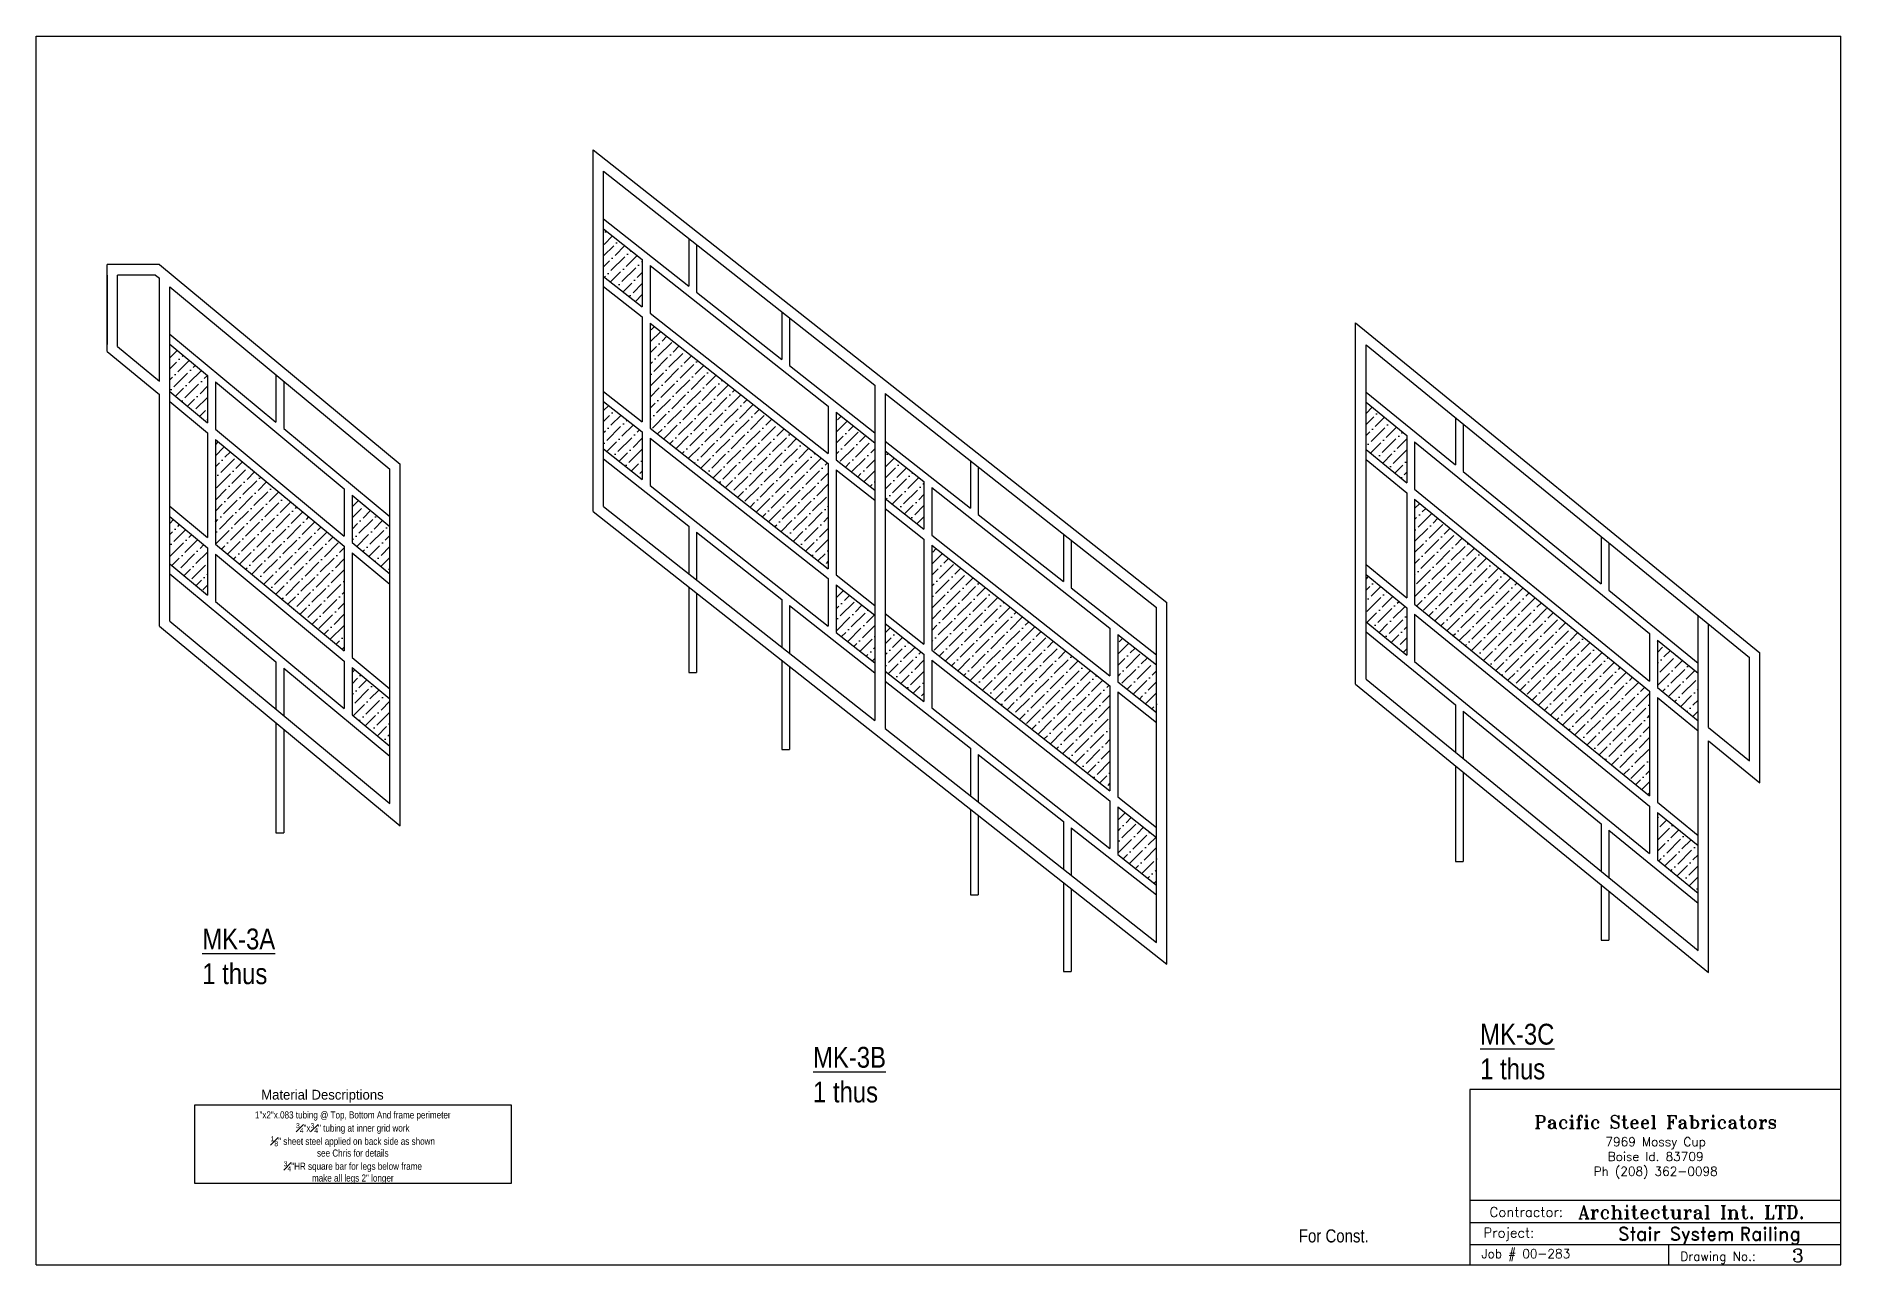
# Paper-space layout 'Sheet 3' of a CAD drawing. Extents: x 0 to 34.5, y 0 to 23.5.
# The model-space entities are those that its viewports show. They can reach past a viewport. Long polylines and large blocks are cut down to what shows.
import ezdxf

# ---------------------------------------------------------------- set-up
doc = ezdxf.new("R2010")
doc.units = 0
doc.header["$LTSCALE"] = 2
doc.header["$MEASUREMENT"] = 0
for name, color, linetype in [('BORDERS', 5, 'CONTINUOUS'), ('STAIRTREADS', 6, 'CONTINUOUS'), ('TEXT', 250, 'CONTINUOUS'), ('TITLE', 4, 'CONTINUOUS')]:
    doc.layers.add(name, color=color, linetype=linetype)
doc.layers.add('Stair_dimentions', color=5, linetype='CONTINUOUS', lineweight=15)
doc.styles.add('ARCHENT', font='technical.ttf')
pattern_1 = [(45, (-1422.56395, -1958.4989), (0.39774756, 1.45840774), [1.875, -0.375, 0, -0.375])]
pattern_2 = [(45, (-1451.6877, -2029.751), (0.39774756, 1.45840774), [1.875, -0.375, 0, -0.375])]

msp = doc.modelspace()

# ---------------------------------------------------------------- hatches: boundary and pattern name
at = {"layer": 'STAIRTREADS', "linetype": 'Continuous'}
h = msp.add_hatch(dxfattribs=at)
h.set_pattern_fill('ANSI36', color=5, scale=6, style=0)
h.set_pattern_definition([(45, (-1463.9589, -1969.929), (0.39774756, 1.45840774), [1.875, -0.375, 0, -0.375])])
h.paths.add_polyline_path([(1262.82502, -1277.29581), (1259.11147, -1274.36558), (1259.11147, -1278.93253), (1262.82502, -1281.86276)])
h.paths.add_polyline_path([(1285.14272, -1294.90598), (1281.42918, -1291.97575), (1281.42918, -1296.5427), (1285.14272, -1299.47293)])
h.paths.add_polyline_path([(1285.14272, -1311.47293), (1281.42918, -1308.5427), (1281.42918, -1313.10965), (1285.14272, -1316.03988)])
h.paths.add_polyline_path([(1262.82502, -1293.86276), (1259.11147, -1290.93253), (1259.11147, -1295.49948), (1262.82502, -1298.42971)])
h.paths.add_polyline_path([(1263.57502, -1283.40993), (1263.57502, -1293.4992), (1280.67918, -1306.99553), (1280.67918, -1296.90627)])
h = msp.add_hatch(dxfattribs=at)
h.set_pattern_fill('ANSI36', color=5, scale=6, style=0)
h.set_pattern_definition(pattern_2)
h.paths.add_polyline_path([(1217.47643, -1285.44106), (1217.47643, -1289.97969), (1221.10143, -1292.98514), (1221.10143, -1288.44651)])
h.paths.add_polyline_path([(1238.60143, -1307.49419), (1238.60143, -1302.95556), (1234.97643, -1299.95011), (1234.97643, -1304.48874)])
h.paths.add_polyline_path([(1238.60143, -1324.03282), (1238.60143, -1319.49419), (1234.97643, -1316.48874), (1234.97643, -1321.02737)])
h.paths.add_polyline_path([(1217.47643, -1301.97969), (1217.47643, -1306.51833), (1221.10143, -1309.52377), (1221.10143, -1304.98514)])
h = msp.add_hatch(dxfattribs=at)
h.set_pattern_fill('ANSI36', color=5, scale=6, style=0)
h.set_pattern_definition(pattern_1)
h.paths.add_polyline_path([(1332.28769, -1291.00822), (1332.28769, -1295.55568), (1336.1984, -1298.7497), (1336.1984, -1294.20224)])
h = msp.add_hatch(dxfattribs=at)
h.set_pattern_fill('ANSI36', color=5, scale=6, style=0)
h.set_pattern_definition(pattern_2)
h.paths.add_polyline_path([(1221.85143, -1294.5812), (1221.85143, -1304.63271), (1234.22643, -1314.89268), (1234.22643, -1304.84117)])
h = msp.add_hatch(dxfattribs=at)
h.set_pattern_fill('ANSI36', color=5, scale=6, style=0)
h.set_pattern_definition([(45, (-1436.9277, -1991.2585), (0.39774756, 1.45840774), [1.875, -0.375, 0, -0.375])])
h.paths.add_polyline_path([(1286.14272, -1295.69505), (1286.14272, -1300.262), (1289.85627, -1303.19223), (1289.85627, -1298.62529)])
h.paths.add_polyline_path([(1312.17397, -1320.8024), (1312.17397, -1316.23546), (1308.46043, -1313.30522), (1308.46043, -1317.87217)])
h.paths.add_polyline_path([(1312.17397, -1337.36935), (1312.17397, -1332.8024), (1308.46043, -1329.87217), (1308.46043, -1334.43912)])
h.paths.add_polyline_path([(1286.14272, -1312.262), (1286.14272, -1316.82895), (1289.85627, -1319.75918), (1289.85627, -1315.19223)])
h.paths.add_polyline_path([(1290.60627, -1314.82867), (1307.71043, -1328.325), (1307.71043, -1318.23574), (1290.60627, -1304.7394)])
h = msp.add_hatch(dxfattribs=at)
h.set_pattern_fill('ANSI36', color=5, scale=6, style=0)
h.set_pattern_definition(pattern_1)
h.paths.add_polyline_path([(1336.9484, -1310.39389), (1359.50198, -1328.81424), (1359.50198, -1323.29842), (1359.50198, -1318.75096), (1336.9484, -1300.33061), (1336.9484, -1304.87807)])
h = msp.add_hatch(dxfattribs=at)
h.set_pattern_fill('ANSI36', color=5, scale=6, style=0)
h.set_pattern_definition(pattern_1)
h.paths.add_polyline_path([(1332.28769, -1307.55568), (1332.28769, -1312.10314), (1336.1984, -1315.29716), (1336.1984, -1310.7497)])
h = msp.add_hatch(dxfattribs=at)
h.set_pattern_fill('ANSI36', color=5, scale=6, style=0)
h.set_pattern_definition(pattern_1)
h.paths.add_polyline_path([(1364.16269, -1321.58917), (1364.16269, -1317.04171), (1360.25198, -1313.84769), (1360.25198, -1318.39515)])
h = msp.add_hatch(dxfattribs=at)
h.set_pattern_fill('ANSI36', color=5, scale=6, style=0)
h.set_pattern_definition(pattern_1)
h.paths.add_polyline_path([(1364.16269, -1333.58917), (1360.25198, -1330.39515), (1360.25198, -1334.94261), (1364.16269, -1338.13663)])

# ---------------------------------------------------------------- linework, layer by layer
at = {"layer": 'STAIRTREADS', "color": 5, "linetype": 'Continuous'}
for p, q in [((1258.11147, -1301.50655), (1258.11147, -1266.78037)), ((1258.11147, -1266.78037), (1313.17397, -1310.22838)), ((1259.11147, -1301.02179), (1259.11147, -1268.84326)), ((1259.11147, -1268.84326), (1285.14272, -1289.38367)), ((1259.11147, -1273.41021), (1267.28856, -1279.86248)), ((1259.11147, -1274.36558), (1262.82502, -1277.29581)), ((1267.28856, -1275.29553), (1267.28856, -1279.86248)), ((1268.03856, -1275.88733), (1268.03856, -1280.45428)), ((1216.47643, -1277.8001), (1211.47643, -1277.8001)), ((1211.47643, -1286.14178), (1211.47643, -1277.8001)), ((1216.47643, -1277.8001), (1239.60143, -1296.97277)), ((1262.82502, -1277.29581), (1262.82502, -1281.86276)), ((1263.57502, -1277.88761), (1263.57502, -1282.45456)), ((1263.57502, -1277.88761), (1280.67918, -1291.38395)), ((1211.47643, -1278.8001), (1211.47643, -1285.46682)), ((1216.1158, -1278.8001), (1212.47643, -1278.8001)), ((1212.47643, -1285.67188), (1212.47643, -1278.8001)), ((1216.1158, -1278.8001), (1216.47643, -1279.0991)), ((1216.47643, -1288.98823), (1216.47643, -1279.0991)), ((1217.47643, -1312.0312), (1217.47643, -1279.92819)), ((1217.47643, -1279.92819), (1238.60143, -1297.44268)), ((1259.11147, -1278.93253), (1262.82502, -1281.86276)), ((1259.11147, -1279.8879), (1262.82502, -1282.81813)), ((1268.03856, -1280.45428), (1276.21564, -1286.90655)), ((1262.82502, -1282.81813), (1262.82502, -1292.9074)), ((1263.57502, -1282.45456), (1280.67918, -1295.9509)), ((1263.57502, -1283.40993), (1280.67918, -1296.90627)), ((1263.57502, -1283.40993), (1263.57502, -1293.4992)), ((1276.21564, -1282.3396), (1276.21564, -1286.90655)), ((1276.96564, -1282.9314), (1276.96564, -1287.49835)), ((1331.28769, -1318.09337), (1331.28769, -1283.38451)), ((1331.28769, -1283.38451), (1370.0734, -1315.06225)), ((1217.47643, -1284.46682), (1227.66393, -1292.91316)), ((1211.47643, -1286.14178), (1216.47643, -1290.28723)), ((1212.47643, -1285.67188), (1216.47643, -1288.98823)), ((1217.47643, -1285.44106), (1221.10143, -1288.44651)), ((1332.28769, -1317.61896), (1332.28769, -1285.4924)), ((1332.28769, -1285.4924), (1369.0734, -1315.53666)), ((1221.10143, -1288.44651), (1221.10143, -1292.98514)), ((1227.66393, -1288.37453), (1227.66393, -1292.91316)), ((1276.96564, -1287.49835), (1285.14272, -1293.95062)), ((1216.47643, -1312.50111), (1216.47643, -1290.28723)), ((1217.47643, -1289.97969), (1221.10143, -1292.98514)), ((1221.85143, -1289.06833), (1221.85143, -1293.60696)), ((1221.85143, -1289.06833), (1234.22643, -1299.32829)), ((1228.41393, -1288.99634), (1228.41393, -1293.53497)), ((1259.11147, -1289.97716), (1262.82502, -1292.9074)), ((1285.14272, -1289.38367), (1285.14272, -1321.5622)), ((1286.14272, -1290.17274), (1286.14272, -1322.35126)), ((1286.14272, -1290.17274), (1312.17397, -1310.71314)), ((1332.28769, -1290.03986), (1340.85912, -1297.04046)), ((1217.47643, -1290.95394), (1221.10143, -1293.95939)), ((1259.11147, -1290.93253), (1262.82502, -1293.86276)), ((1280.67918, -1291.38395), (1280.67918, -1295.9509)), ((1281.42918, -1291.97575), (1281.42918, -1296.5427)), ((1281.42918, -1291.97575), (1285.14272, -1294.90598)), ((1332.28769, -1291.00822), (1336.1984, -1294.20224)), ((1221.85143, -1293.60696), (1234.22643, -1303.86693)), ((1228.41393, -1293.53497), (1238.60143, -1301.98131)), ((1262.82502, -1293.86276), (1262.82502, -1298.42971)), ((1263.57502, -1293.4992), (1280.67918, -1306.99553)), ((1340.85912, -1292.493), (1340.85912, -1297.04046)), ((1341.60912, -1293.10555), (1341.60912, -1297.65301)), ((1221.10143, -1293.95939), (1221.10143, -1304.01089)), ((1221.85143, -1294.5812), (1234.22643, -1304.84117)), ((1221.85143, -1294.5812), (1221.85143, -1304.63271)), ((1259.11147, -1295.49948), (1262.82502, -1298.42971)), ((1263.57502, -1294.45456), (1263.57502, -1299.02151)), ((1263.57502, -1294.45456), (1280.67918, -1307.9509)), ((1286.14272, -1294.73968), (1294.31981, -1301.19195)), ((1332.28769, -1295.55568), (1336.1984, -1298.7497)), ((1336.1984, -1294.20224), (1336.1984, -1298.7497)), ((1336.9484, -1294.81479), (1336.9484, -1299.36225)), ((1336.9484, -1294.81479), (1359.50198, -1313.23514)), ((1239.60143, -1331.67378), (1239.60143, -1296.97277)), ((1259.11147, -1296.45485), (1267.28856, -1302.90711)), ((1280.67918, -1296.90627), (1280.67918, -1306.99553)), ((1281.42918, -1296.5427), (1285.14272, -1299.47293)), ((1286.14272, -1295.69505), (1289.85627, -1298.62529)), ((1294.31981, -1296.625), (1294.31981, -1301.19195)), ((1295.06981, -1297.2168), (1295.06981, -1301.78375)), ((1332.28769, -1296.52404), (1336.1984, -1299.71806)), ((1238.60143, -1329.54569), (1238.60143, -1297.44268)), ((1263.57502, -1299.02151), (1280.67918, -1312.51785)), ((1281.42918, -1297.49807), (1285.14272, -1300.4283)), ((1281.42918, -1297.49807), (1281.42918, -1307.58733)), ((1289.85627, -1298.62529), (1289.85627, -1303.19223)), ((1341.60912, -1297.65301), (1354.84126, -1308.4602)), ((1234.22643, -1299.32829), (1234.22643, -1303.86693)), ((1234.97643, -1299.95011), (1234.97643, -1304.48874)), ((1234.97643, -1299.95011), (1238.60143, -1302.95556)), ((1286.14272, -1300.262), (1289.85627, -1303.19223)), ((1290.60627, -1299.21709), (1290.60627, -1303.78403)), ((1290.60627, -1299.21709), (1307.71043, -1312.71342)), ((1336.1984, -1299.71806), (1336.1984, -1309.78134)), ((1336.9484, -1299.36225), (1359.50198, -1317.7826)), ((1336.9484, -1300.33061), (1359.50198, -1318.75096)), ((1336.9484, -1300.33061), (1336.9484, -1304.87807)), ((1217.47643, -1301.00545), (1221.10143, -1304.01089)), ((1217.47643, -1301.97969), (1221.10143, -1304.98514)), ((1258.11147, -1301.50655), (1313.17397, -1344.95456)), ((1259.11147, -1301.02179), (1285.14272, -1321.5622)), ((1286.14272, -1301.21737), (1289.85627, -1304.1476)), ((1295.06981, -1301.78375), (1303.24689, -1308.23602)), ((1267.28856, -1302.90711), (1267.28856, -1307.47406)), ((1268.03856, -1303.49891), (1268.03856, -1308.06586)), ((1268.03856, -1303.49891), (1276.21564, -1309.95118)), ((1289.85627, -1304.1476), (1289.85627, -1314.23687)), ((1290.60627, -1303.78403), (1307.71043, -1317.28037)), ((1303.24689, -1303.66907), (1303.24689, -1308.23602)), ((1354.84126, -1303.91274), (1354.84126, -1308.4602)), ((1221.10143, -1304.98514), (1221.10143, -1309.52377)), ((1221.85143, -1304.63271), (1234.22643, -1314.89268)), ((1221.85143, -1305.60696), (1221.85143, -1310.14559)), ((1221.85143, -1305.60696), (1234.22643, -1315.86693)), ((1234.22643, -1304.84117), (1234.22643, -1314.89268)), ((1234.97643, -1304.48874), (1238.60143, -1307.49419)), ((1234.97643, -1305.46299), (1238.60143, -1308.46843)), ((1234.97643, -1305.46299), (1234.97643, -1315.5145)), ((1290.60627, -1304.7394), (1307.71043, -1318.23574)), ((1290.60627, -1304.7394), (1290.60627, -1314.82867)), ((1303.99689, -1304.26087), (1303.99689, -1308.82782)), ((1336.9484, -1304.87807), (1336.9484, -1310.39389)), ((1355.59126, -1304.52529), (1355.59126, -1309.07275)), ((1217.47643, -1306.51833), (1221.10143, -1309.52377)), ((1217.47643, -1307.49257), (1227.66393, -1315.93891)), ((1281.42918, -1307.58733), (1285.14272, -1310.51757)), ((1332.28769, -1306.58732), (1336.1984, -1309.78134)), ((1332.28769, -1307.55568), (1336.1984, -1310.7497)), ((1267.28856, -1308.74788), (1267.28856, -1316.97311)), ((1268.03856, -1309.33969), (1268.03856, -1316.97311)), ((1280.67918, -1307.9509), (1280.67918, -1312.51785)), ((1281.42918, -1308.5427), (1281.42918, -1313.10965)), ((1281.42918, -1308.5427), (1285.14272, -1311.47293)), ((1303.99689, -1308.82782), (1312.17397, -1315.28009)), ((1355.59126, -1309.07275), (1364.16269, -1316.07335)), ((1221.85143, -1310.14559), (1234.22643, -1320.40556)), ((1276.21564, -1309.95118), (1276.21564, -1314.51813)), ((1276.96564, -1310.54298), (1276.96564, -1315.10993)), ((1276.96564, -1310.54298), (1285.14272, -1316.99525)), ((1312.17397, -1342.89167), (1312.17397, -1310.71314)), ((1313.17397, -1344.95456), (1313.17397, -1310.22838)), ((1336.1984, -1310.7497), (1336.1984, -1315.29716)), ((1336.9484, -1310.39389), (1359.50198, -1328.81424)), ((1216.47643, -1312.50111), (1239.60143, -1331.67378)), ((1217.47643, -1312.0312), (1238.60143, -1329.54569)), ((1286.14272, -1311.30663), (1289.85627, -1314.23687)), ((1286.14272, -1312.262), (1289.85627, -1315.19223)), ((1307.71043, -1312.71342), (1307.71043, -1317.28037)), ((1332.28769, -1312.10314), (1336.1984, -1315.29716)), ((1336.9484, -1311.36225), (1336.9484, -1315.90971)), ((1336.9484, -1311.36225), (1359.50198, -1329.7826)), ((1364.16269, -1343.65245), (1364.16269, -1311.52589)), ((1365.16269, -1322.24452), (1365.16269, -1312.34263)), ((1281.42918, -1313.10965), (1285.14272, -1316.03988)), ((1308.46043, -1313.30522), (1308.46043, -1317.87217)), ((1308.46043, -1313.30522), (1312.17397, -1316.23546)), ((1332.28769, -1313.0715), (1340.85912, -1320.0721)), ((1359.50198, -1313.23514), (1359.50198, -1317.7826)), ((1360.25198, -1313.84769), (1360.25198, -1318.39515)), ((1360.25198, -1313.84769), (1364.16269, -1317.04171)), ((1227.66393, -1315.93891), (1227.66393, -1320.47754)), ((1234.22643, -1315.86693), (1234.22643, -1320.40556)), ((1234.97643, -1315.5145), (1238.60143, -1318.51994)), ((1276.21564, -1315.79195), (1276.21564, -1324.34811)), ((1276.96564, -1316.38375), (1276.96564, -1324.34811)), ((1289.85627, -1315.19223), (1289.85627, -1319.75918)), ((1290.60627, -1314.82867), (1307.71043, -1328.325)), ((1290.60627, -1315.78403), (1290.60627, -1320.35098)), ((1290.60627, -1315.78403), (1307.71043, -1329.28037)), ((1336.9484, -1315.90971), (1359.50198, -1334.33006)), ((1369.0734, -1325.43854), (1369.0734, -1315.53666)), ((1370.0734, -1327.54643), (1370.0734, -1315.06225)), ((1228.41393, -1316.56073), (1228.41393, -1321.09936)), ((1228.41393, -1316.56073), (1238.60143, -1325.00706)), ((1234.97643, -1316.48874), (1234.97643, -1321.02737)), ((1234.97643, -1316.48874), (1238.60143, -1319.49419)), ((1267.28856, -1316.97311), (1268.03856, -1316.97311)), ((1286.14272, -1316.82895), (1289.85627, -1319.75918)), ((1286.14272, -1317.78432), (1294.31981, -1324.23658)), ((1308.46043, -1317.87217), (1312.17397, -1320.8024)), ((1331.28769, -1318.09337), (1365.16269, -1345.76034)), ((1332.28769, -1317.61896), (1364.16269, -1343.65245)), ((1307.71043, -1318.23574), (1307.71043, -1328.325)), ((1308.46043, -1318.82754), (1312.17397, -1321.75777)), ((1308.46043, -1318.82754), (1308.46043, -1328.9168)), ((1359.50198, -1318.75096), (1359.50198, -1323.29842)), ((1360.25198, -1318.39515), (1364.16269, -1321.58917)), ((1360.25198, -1319.36351), (1364.16269, -1322.55753)), ((1360.25198, -1319.36351), (1360.25198, -1329.42679)), ((1234.97643, -1321.02737), (1238.60143, -1324.03282)), ((1290.60627, -1320.35098), (1307.71043, -1333.84732)), ((1340.85912, -1320.0721), (1340.85912, -1324.61956)), ((1341.60912, -1320.68465), (1354.84126, -1331.49184)), ((1341.60912, -1320.68465), (1341.60912, -1325.23211)), ((1227.66393, -1321.77654), (1227.66393, -1332.35762)), ((1228.41393, -1322.39835), (1228.41393, -1332.35762)), ((1286.14272, -1322.35126), (1312.17397, -1342.89167)), ((1359.50198, -1323.29842), (1359.50198, -1328.81424)), ((1365.16269, -1322.24452), (1369.0734, -1325.43854)), ((1276.21564, -1324.34811), (1276.96564, -1324.34811)), ((1294.31981, -1324.23658), (1294.31981, -1328.80353)), ((1295.06981, -1324.82838), (1295.06981, -1329.39533)), ((1295.06981, -1324.82838), (1303.24689, -1331.28065)), ((1365.16269, -1345.76034), (1365.16269, -1323.53567)), ((1365.16269, -1323.53567), (1370.0734, -1327.54643)), ((1340.85912, -1325.91071), (1340.85912, -1335.10547)), ((1341.60912, -1326.52326), (1341.60912, -1335.10547)), ((1294.31981, -1330.07736), (1294.31981, -1338.30258)), ((1307.71043, -1329.28037), (1307.71043, -1333.84732)), ((1308.46043, -1328.9168), (1312.17397, -1331.84704)), ((1308.46043, -1329.87217), (1308.46043, -1334.43912)), ((1308.46043, -1329.87217), (1312.17397, -1332.8024)), ((1359.50198, -1329.7826), (1359.50198, -1334.33006)), ((1360.25198, -1329.42679), (1364.16269, -1332.62081)), ((1295.06981, -1330.66916), (1295.06981, -1338.30258)), ((1303.24689, -1331.28065), (1303.24689, -1335.8476)), ((1303.99689, -1331.87245), (1303.99689, -1336.4394)), ((1303.99689, -1331.87245), (1312.17397, -1338.32472)), ((1354.84126, -1331.49184), (1354.84126, -1336.0393)), ((1360.25198, -1330.39515), (1364.16269, -1333.58917)), ((1360.25198, -1330.39515), (1360.25198, -1334.94261)), ((1227.66393, -1332.35762), (1228.41393, -1332.35762)), ((1355.59126, -1332.10439), (1355.59126, -1336.65185)), ((1355.59126, -1332.10439), (1364.16269, -1339.10499)), ((1308.46043, -1334.43912), (1312.17397, -1337.36935)), ((1340.85912, -1335.10547), (1341.60912, -1335.10547)), ((1360.25198, -1334.94261), (1364.16269, -1338.13663)), ((1303.24689, -1337.12142), (1303.24689, -1345.67758)), ((1294.31981, -1338.30258), (1295.06981, -1338.30258)), ((1303.99689, -1337.71322), (1303.99689, -1345.67758)), ((1354.84126, -1337.33044), (1354.84126, -1342.66797)), ((1355.59126, -1337.943), (1355.59126, -1342.66797)), ((1354.84126, -1342.66797), (1355.59126, -1342.66797)), ((1303.24689, -1345.67758), (1303.99689, -1345.67758))]:
    msp.add_line(p, q, dxfattribs=at)

# ---------------------------------------------------------------- texts
at = {"layer": 'TEXT', "linetype": 'Continuous', "char_height": 2, "width": 24.0625, "attachment_point": 1, "style": 'ARCHENT'}
for s, insert in [('{\\LMK-3A\\P}1 thus', (1220.59764, -1341.54876)), ('{\\LMK-3C\\P}1 thus', (1343.23464, -1350.69003)), ('{\\LMK-3B\\P}1 thus', (1279.20918, -1352.90657))]:
    msp.add_mtext(s, dxfattribs=dict(at, insert=insert))

psp = doc.layouts.new('Sheet 3')

# ---------------------------------------------------------------- linework, layer by layer
at = {"layer": 'BORDERS'}
for p, q in [((0, 23.5), (34.5, 23.5)), ((0, 0), (0, 23.5)), ((34.5, 0), (34.5, 23.5)), ((27.408, 3.353), (27.408, 0)), ((34.5, 3.353), (27.408, 3.353)), ((27.408, 0.809), (34.5, 0.809)), ((34.5, 0.384), (27.408, 0.384)), ((31.202, 0.384), (31.202, 0)), ((0, 0), (34.5, 0))]:
    psp.add_line(p, q, dxfattribs=at)
psp.add_lwpolyline([(34.5, 1.234), (27.408, 1.234)], dxfattribs=at)
at = {"layer": 'TITLE'}
psp.add_lwpolyline([(3.037, 3.06), (9.079, 3.06), (9.079, 1.554), (3.037, 1.554)], close=True, dxfattribs=at)

# ---------------------------------------------------------------- texts
at = {"layer": 'Stair_dimentions', "linetype": 'Continuous', "insert": (24.138, 0.68), "char_height": 0.25, "attachment_point": 1, "style": 'ARCHENT'}
psp.add_mtext('For Const.', dxfattribs=at)
at = {"layer": 'TITLE'}
for s, insert, char_height, width, attachment_point in [('Material Descriptions', (4.303, 3.349), 0.1875, 3.70195, 1), ('\\A1;{\\fTechnicLite|b0|i0|c2|p2;1"x2"x.083 tubing @ Top, Bottom And frame perimeter \\P\\H0.7x;\\S3#4;\\H1.429x;"x\\H0.7x;\\S3#4;\\H1.429x;" tubing at inner grid work\\P\\H0.7x;\\S1#8;\\H1.429x;" sheet steel applied on back side as shown \\Psee Chris for details\\P\\H0.7x;\\S3#4;\\H1.429x;"HR square bar for legs below frame \\Pmake all legs 2" longer   }', (6.054, 2.936), 0.135, 7.25, 2), ('{\\Fromant.shx;Pacific Steel Fabricators \\P\\H0.6792x;7969 Mossy Cup\\PBoise Id. 83709\\PPh (208) 362-0098}', (30.959, 2.253), 0.25, 5.9375, 5), ('\\Fromanc.shx;Contractor:', (28.486, 1.012), 0.1875, 3.875, 5), ('{\\Fromant.shx;Architectural Int. LTD.}', (29.478, 1.139), 0.25588, 5.375, 1), ('\\Fromanc.shx;Project:', (27.665, 0.71), 0.1875, 9.8125, 1), ('{\\Fromand.shx;Stair System} {\\Fromand.shx;Railing}', (30.24, 0.723), 0.25588, 5.375, 1), ('{\\Fromanc.shx;Job # 00-283}', (27.63, 0.3), 0.1698, 4.6875, 1), ('\\Fromanc.shx;Drawing No.:', (31.43, 0.249), 0.16994, 2.5625, 1), ('{\\Fromanc.shx;3}', (33.568, 0.309), 0.25492, 2.5625, 1)]:
    psp.add_mtext(s, dxfattribs=dict(at, insert=insert, char_height=char_height, width=width, attachment_point=attachment_point))

# ---------------------------------------------------------------- viewports
at = {"layer": 'Stair_dimentions', "linetype": 'Continuous'}
psp.add_viewport(center=(17.25, 11.75), size=(34.5, 23.5), view_center_point=(1291.25289, -1314.85163), view_height=117.9826075, dxfattribs=at)

doc.saveas('drawing.dxf')
